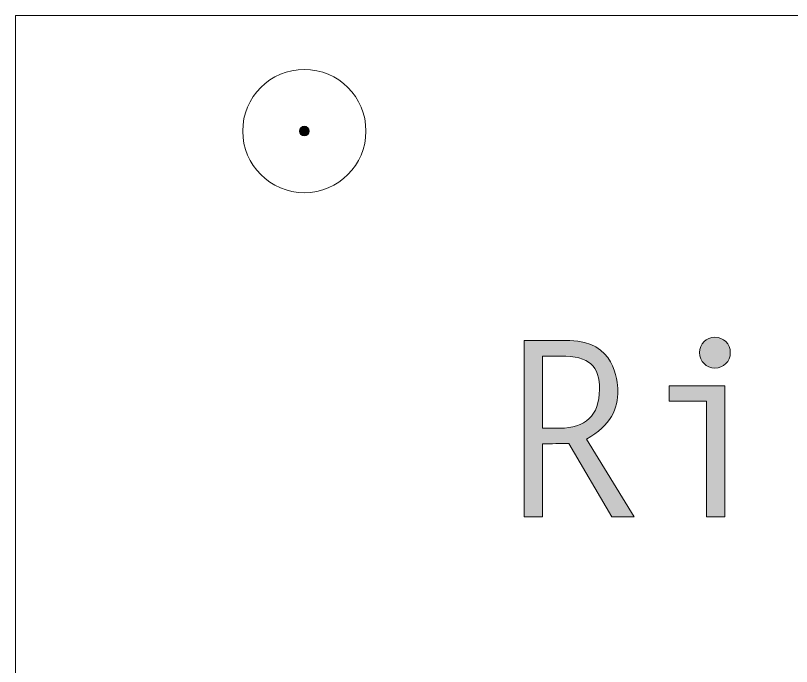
# Model space of a CAD drawing. Header units: inches. Extents: x 85 to 125, y -208 to -80.
# Drawn here: x 84.81 to 104.96, y -96.73 to -79.83 of the extents above; entities that cross this region are included whole.
import ezdxf

# ---------------------------------------------------------------- set-up
doc = ezdxf.new("R2010")
doc.units = ezdxf.units.IN
doc.header["$MEASUREMENT"] = 0
doc.layers.add('cut rectangle', color=7, linetype='Continuous')
doc.layers.add('drawing', color=7, linetype='Continuous')

# ---------------------------------------------------------------- blocks, each defined once
blk = doc.blocks.new('block 17')
at = {"layer": 'drawing', "true_color": 0x1c1c1b}
h = blk.add_hatch(color=250, dxfattribs=at)
h.dxf.hatch_style = 2
h.paths.add_polyline_path([(102.746, -89.841), (101.781, -89.841), (101.781, -89.441), (103.222, -89.441), (103.222, -92.839), (102.746, -92.839)])
edge = h.paths.add_edge_path()
edge.add_spline(control_points=[(103.368, -88.577), (103.368, -88.806), (103.191, -88.977), (102.968, -88.977), (102.746, -88.977), (102.568, -88.806), (102.568, -88.577), (102.568, -88.348), (102.746, -88.177), (102.968, -88.177), (103.191, -88.177), (103.368, -88.348), (103.368, -88.577)], knot_values=[0, 0, 0, 0, 1, 1, 1, 2, 2, 2, 3, 3, 3, 4, 4, 4, 4], degree=3, periodic=1)
h = blk.add_hatch(color=250, dxfattribs=at)
h.dxf.hatch_style = 2
edge = h.paths.add_edge_path()
edge.add_spline(control_points=[(98.015, -88.266), (98.015, -88.266), (99.203, -88.266), (99.203, -88.266), (100.346, -88.266), (100.448, -89.295), (100.448, -89.562), (100.448, -90.032), (100.27, -90.464), (99.635, -90.826), (99.635, -90.826), (100.867, -92.839), (100.867, -92.839), (100.867, -92.839), (100.289, -92.839), (100.289, -92.839), (100.289, -92.839), (99.177, -90.934), (99.177, -90.934), (98.949, -90.94), (98.72, -90.94), (98.491, -90.946), (98.491, -90.946), (98.491, -92.839), (98.491, -92.839), (98.491, -92.839), (98.015, -92.839), (98.015, -92.839), (98.015, -92.839), (98.015, -88.266), (98.015, -88.266)], knot_values=[0, 0, 0, 0, 1, 1, 1, 2, 2, 2, 3, 3, 3, 4, 4, 4, 5, 5, 5, 6, 6, 6, 7, 7, 7, 8, 8, 8, 9, 9, 9, 10, 10, 10, 10], degree=3, periodic=1)
edge = h.paths.add_edge_path()
edge.add_spline(control_points=[(98.942, -90.54), (99.59, -90.54), (99.971, -90.21), (99.971, -89.536), (99.971, -88.927), (99.717, -88.666), (98.961, -88.666), (98.961, -88.666), (98.491, -88.666), (98.491, -88.666), (98.491, -88.666), (98.491, -90.54), (98.491, -90.54), (98.491, -90.54), (98.942, -90.54), (98.942, -90.54)], knot_values=[0, 0, 0, 0, 1, 1, 1, 2, 2, 2, 3, 3, 3, 4, 4, 4, 5, 5, 5, 5], degree=3, periodic=1)
at = {"layer": 'drawing', "lineweight": 0}
blk.add_lwpolyline([(102.746, -89.841), (101.781, -89.841), (101.781, -89.441), (103.222, -89.441), (103.222, -92.839), (102.746, -92.839), (102.746, -89.841)], dxfattribs=at)
for points, knots in [([(103.368, -88.577), (103.368, -88.806), (103.191, -88.977), (102.968, -88.977), (102.746, -88.977), (102.568, -88.806), (102.568, -88.577), (102.568, -88.348), (102.746, -88.177), (102.968, -88.177), (103.191, -88.177), (103.368, -88.348), (103.368, -88.577)], [0, 0, 0, 0, 1, 1, 1, 2, 2, 2, 3, 3, 3, 4, 4, 4, 4]), ([(98.015, -88.266), (98.015, -88.266), (99.203, -88.266), (99.203, -88.266), (100.346, -88.266), (100.448, -89.295), (100.448, -89.562), (100.448, -90.032), (100.27, -90.464), (99.635, -90.826), (99.635, -90.826), (100.867, -92.839), (100.867, -92.839), (100.867, -92.839), (100.289, -92.839), (100.289, -92.839), (100.289, -92.839), (99.177, -90.934), (99.177, -90.934), (98.949, -90.94), (98.72, -90.94), (98.491, -90.946), (98.491, -90.946), (98.491, -92.839), (98.491, -92.839), (98.491, -92.839), (98.015, -92.839), (98.015, -92.839), (98.015, -92.839), (98.015, -88.266), (98.015, -88.266)], [0, 0, 0, 0, 1, 1, 1, 2, 2, 2, 3, 3, 3, 4, 4, 4, 5, 5, 5, 6, 6, 6, 7, 7, 7, 8, 8, 8, 9, 9, 9, 10, 10, 10, 10]), ([(98.942, -90.54), (99.59, -90.54), (99.971, -90.21), (99.971, -89.536), (99.971, -88.927), (99.717, -88.666), (98.961, -88.666), (98.961, -88.666), (98.491, -88.666), (98.491, -88.666), (98.491, -88.666), (98.491, -90.54), (98.491, -90.54), (98.491, -90.54), (98.942, -90.54), (98.942, -90.54)], [0, 0, 0, 0, 1, 1, 1, 2, 2, 2, 3, 3, 3, 4, 4, 4, 5, 5, 5, 5])]:
    blk.add_open_spline(points, degree=3, knots=knots, dxfattribs=at)

msp = doc.modelspace()

# ---------------------------------------------------------------- hatches: boundary and pattern name
at = {"layer": 'cut rectangle', "true_color": 0x000000}
h = msp.add_hatch(color=18, dxfattribs=at)
h.dxf.hatch_style = 2
edge = h.paths.add_edge_path()
edge.add_spline(control_points=[(92.431, -82.826), (92.431, -82.895), (92.375, -82.951), (92.306, -82.951), (92.237, -82.951), (92.181, -82.895), (92.181, -82.826), (92.181, -82.757), (92.237, -82.701), (92.306, -82.701), (92.375, -82.701), (92.431, -82.757), (92.431, -82.826)], knot_values=[0, 0, 0, 0, 1, 1, 1, 2, 2, 2, 3, 3, 3, 4, 4, 4, 4], degree=3, periodic=1)

# ---------------------------------------------------------------- linework, layer by layer
at = {"layer": 'cut rectangle', "color": 12, "lineweight": 9, "true_color": 0xe30513}
msp.add_lwpolyline([(125.107, -208.329), (84.806, -208.329), (84.806, -79.826), (125.107, -79.826), (125.107, -208.329)], dxfattribs=at)
msp.add_open_spline([(90.706, -82.826), (90.706, -83.71), (91.422, -84.426), (92.306, -84.426), (93.19, -84.426), (93.906, -83.71), (93.906, -82.826), (93.906, -81.942), (93.19, -81.226), (92.306, -81.226), (91.422, -81.226), (90.706, -81.942), (90.706, -82.826)], degree=3, knots=[0, 0, 0, 0, 1, 1, 1, 2, 2, 2, 3, 3, 3, 4, 4, 4, 4], dxfattribs=at)
at = {"layer": 'cut rectangle', "color": 7, "lineweight": 9, "true_color": 0xffffff}
msp.add_open_spline([(92.431, -82.826), (92.431, -82.895), (92.375, -82.951), (92.306, -82.951), (92.237, -82.951), (92.181, -82.895), (92.181, -82.826), (92.181, -82.757), (92.237, -82.701), (92.306, -82.701), (92.375, -82.701), (92.431, -82.757), (92.431, -82.826)], degree=3, knots=[0, 0, 0, 0, 1, 1, 1, 2, 2, 2, 3, 3, 3, 4, 4, 4, 4], dxfattribs=at)

# ---------------------------------------------------------------- block references
at = {"layer": 'drawing'}
msp.add_blockref('block 17', (0, 0), dxfattribs=at)

doc.saveas('drawing.dxf')
